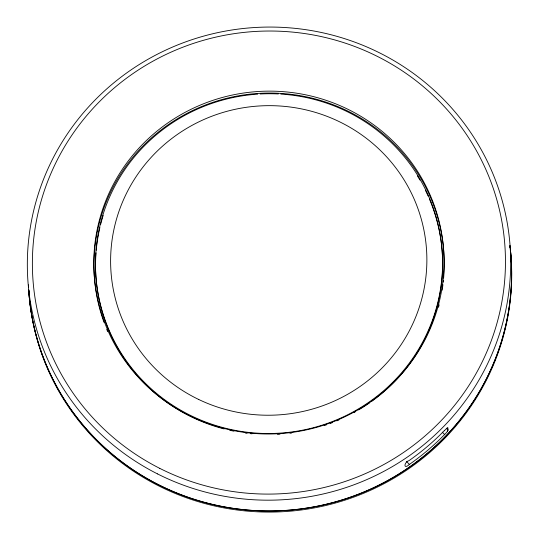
<?xml version="1.0" encoding="UTF-8"?>
<svg xmlns="http://www.w3.org/2000/svg" width="539" height="539" viewBox="0 0 539 539"><rect width="100%" height="100%" fill="white"/><g stroke="black" fill="none" stroke-linecap="round" stroke-linejoin="round"><path stroke-width="0.81" d="M447.532 431.059L447.922 430.432A2.789 0.424 -48.2 0 0 448.057 430.041L447.862 427.744A2.789 0.424 -48.2 0 0 447.68 427.69L447.269 427.926M442.276 432.15L444.608 434.508A241.721 236.527 -4.9 0 1 409.404 464.409C403.165 470.224 403.967 462.017 409.074 460.582A241.721 236.527 -4.9 0 0 444.277 430.674M446.305 428.276L448.057 430.041M406.453 461.438L409.404 464.409M509.948 245.818A241.721 236.527 -4.9 0 1 291.612 509.988A241.721 236.527 -4.9 0 1 28.722 289.975M28.574 287.462A241.721 236.527 -4.9 0 1 28.459 284.942A241.721 236.527 -4.9 0 0 28.567 287.395M510.406 250.116A241.721 236.527 -4.9 0 1 289.618 511.228A241.721 236.527 -4.9 0 1 28.762 290.191M509.941 246.067A241.721 236.527 -4.9 0 1 510.137 247.684M104.027 322.389A175.162 171.402 -4.9 0 1 246.532 94.568A175.162 171.402 -4.9 0 1 443.624 278.003M443.388 280.516A175.162 171.402 -4.9 0 1 443.213 282.187M442.93 284.626A175.162 171.402 -4.9 0 1 442.121 290.305M439.144 304.838A175.162 171.402 -4.9 0 1 438.517 307.257M107.699 331.66A175.162 171.402 -4.9 0 1 106.722 329.336M447.7 430.951A5.902 1.091 -47.3 0 1 444.601 434.582M444.304 430.762A5.902 0.728 -46.8 0 1 447.181 428.04M510.399 249.806A241.721 236.527 -4.9 0 1 289.531 510.103A241.721 236.527 -4.9 0 1 28.715 289.908M509.941 245.75A241.721 236.527 -4.9 0 1 510.137 247.374M429.394 198.958A173.585 169.859 -4.9 0 1 371.809 401.245M369.882 402.62A173.585 169.859 -4.9 0 1 358.617 409.896M355.201 411.87A173.585 169.859 -4.9 0 1 353.82 412.638M338.957 419.935A173.585 169.859 -4.9 0 1 336.787 420.865M332.415 422.623A173.585 169.859 -4.9 0 1 330.212 423.459M326.526 424.779A173.585 169.859 -4.9 0 1 324.31 425.534M291.599 433.039A173.585 169.859 -4.9 0 1 289.969 433.248M279.99 434.185A173.585 169.859 -4.9 0 1 277.464 434.326M251.989 433.794A173.585 169.859 -4.9 0 1 250.339 433.632M247.051 433.262A173.585 169.859 -4.9 0 1 245.407 433.053M233.899 431.153A173.585 169.859 -4.9 0 1 229.803 430.29M224.143 428.923A173.585 169.859 -4.9 0 1 96.009 252.818M96.212 250.359A173.585 169.859 -4.9 0 1 99.89 227.485M100.678 224.251A173.585 169.859 -4.9 0 1 103.178 215.425M417.375 175.835A173.585 169.859 -4.9 0 1 419.915 180.053M425.399 190.247A173.585 169.859 -4.9 0 1 428.121 196.028M280.826 94.082A173.585 169.859 -4.9 0 1 417.22 351.489A173.585 169.859 -4.9 0 1 120.534 352.129A173.585 169.859 -4.9 0 1 257.709 94.136M260.182 93.988A173.585 169.859 -4.9 0 1 278.353 93.948M157.462 473.882A241.721 236.527 -4.9 0 0 510.46 252.367A241.721 236.527 -4.9 0 0 139.109 64.606A241.721 236.527 -4.9 0 0 157.462 473.882M159.746 468.351A236.574 231.494 -4.9 0 0 505.232 251.551A236.574 231.494 -4.9 0 0 141.777 67.779A236.574 231.494 -4.9 0 0 159.746 468.351M179.999 410.57A175.162 171.402 -4.9 0 0 444.048 263.463A175.162 171.402 -4.9 0 0 182.714 113.655A175.162 171.402 -4.9 0 0 179.999 410.57M198.756 399.5A158.156 154.76 -4.9 0 0 426.538 249.8A158.156 154.76 -4.9 0 0 180.922 132.042A158.156 154.76 -4.9 0 0 198.756 399.5"/></g></svg>
